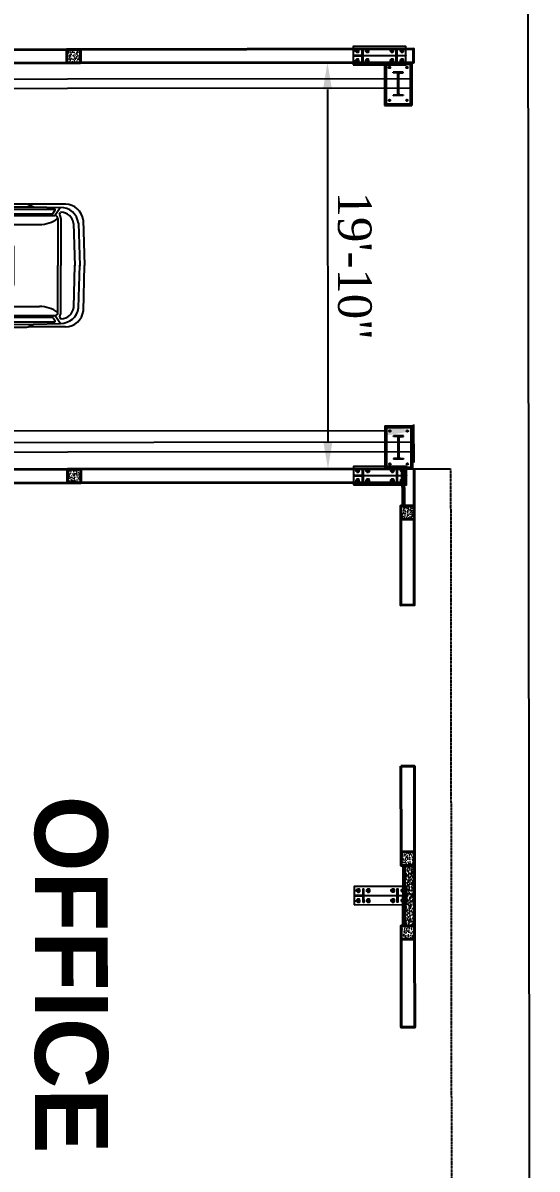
# Model space of a CAD drawing. Header units: feet. Extents: x -99009 to 3252343, y -11094690 to 9035152.
# Drawn here: x 2523120 to 2530777, y -1904256 to -1887199 of the extents above; entities that cross this region are included whole.
import ezdxf

# ---------------------------------------------------------------- set-up
doc = ezdxf.new("R2010")
doc.units = ezdxf.units.FT
doc.header["$PDSIZE"] = -1
for name, pattern in [('Amconstr', [9999, 9999, 0]), ('CENTER', [2, 1.25, -0.25, 0.25, -0.25]), ('HIDDEN', [0.375, 0.25, -0.125])]:
    doc.linetypes.add(name, pattern=pattern)
for name, color, linetype in [('1', 1, 'Continuous'), ('HATCH', 252, 'Continuous'), ('WALL DIMENSIONS', 40, 'Continuous')]:
    doc.layers.add(name, color=color, linetype=linetype)
for name, color, linetype, lineweight in [('AM_CL', 1, 'Amconstr', 25), ('ELEVATION', 2, 'Continuous', 25), ('RCC', 3, 'Continuous', 40), ('ROAD', 134, 'Continuous', 0), ('WALL', 10, 'Continuous', 40)]:
    doc.layers.add(name, color=color, linetype=linetype, lineweight=lineweight)
doc.styles.add('MM', font='dutch.ttf')
doc.styles.get("Standard").update_dxf_attribs({"font": 'GOTHICB.TTF'})
doc.dimstyles.new('MANI (feet)', dxfattribs={"dimtxt": 2.5, "dimasz": 2, "dimexe": 0.477, "dimexo": 0.477, "dimgap": 0.5222, "dimtad": 1, "dimdec": 0, "dimlfac": 0.03937, "dimzin": 4, "dimdsep": 46, "dimlunit": 3, "dimtxsty": 'MM', "dimcen": 0, "dimclrd": 1, "dimclre": 1, "dimclrt": 50, "dimadec": 5, "dimazin": 2, "dimtfac": 1, "dimtdec": 0, "dimtmove": 0, "dimatfit": 3, "dimfxl": 1, "dimtolj": 1, "dimtzin": 0, "dimlwd": -1, "dimlwe": -1, "dimarcsym": 0})

# ---------------------------------------------------------------- blocks, each defined once
blk = doc.blocks.new('RCC COLUMN')
at = {"layer": 'ROAD'}
h = blk.add_hatch(dxfattribs=at)
h.set_pattern_fill('AR-CONC', color=252, scale=10)
h.set_pattern_definition([(50, (-23146.816, 205572.735), (71.726018, -6.275213), [7.5, -82.5]), (355, (-23146.82, 205572.735), (-13.875133, 75.219213), [6, -66]), (100.451444, (-23140.84, 205572.21), (57.850885, 68.944), [6.37402, -70.11421]), (46.1842, (-23146.82, 205592.735), (106.724133, -16.551928), [11.25, -123.75]), (96.635635, (-23137.92, 205591.36), (93.466195, 97.41186), [9.561034, -105.171376]), (351.184164, (-23146.82, 205592.73), (93.466195, 97.41186), [9, -99]), (21, (-23136.816, 205587.735), (59.690705, -40.261889), [7.5, -82.5]), (326, (-23136.82, 205587.735), (24.331533, 72.515005), [6, -66]), (71.451445, (-23131.84, 205584.38), (84.022238, 32.253115), [6.37402, -70.11421]), (37.5, (-23146.816, 205572.735), (1.2159855, 33.2893854), [0, -65.2, 0, -67, 0, -66.25]), (7.5, (-23146.816, 205572.735), (26.306954, 39.441171), [0, -38.2, 0, -63.7, 0, -25.25]), (327.5, (-23169.116, 205572.735), (53.3822436, -2.2554872), [0, -25, 0, -78, 0, -103.5]), (317.5, (-23179.116, 205572.735), (58.318617, 10.010498), [0, -32.5, 0, -51.8, 0, -73.5])])
h.paths.add_polyline_path([(-100, -115), (100, -115), (100, 85), (-100, 85)])
at = {"layer": 'RCC'}
blk.add_lwpolyline([(-100, -115), (100, -115), (100, 85), (-100, 85)], close=True, dxfattribs=at)
blk = doc.blocks.new('HALF PARADI')
at = {"layer": 'HATCH'}
h = blk.add_hatch(dxfattribs=at)
h.set_pattern_fill('ANSI31', color=256, scale=100, angle=315)
h.set_pattern_definition([(90, (593294.512, -61495.616), (-12.5, 8e-16), [])])
h.paths.add_polyline_path([(0, -150), (450, -150), (450, -175), (0, -175)])
at = {"layer": 'WALL DIMENSIONS'}
h = blk.add_hatch(dxfattribs=at)
h.set_pattern_fill('AR-CONC', color=252, scale=10, angle=360)
h.set_pattern_definition([(50, (546767.92, -60295.91), (71.726018, -6.2752135), [7.5, -82.5]), (355, (546767.92, -60295.91), (-13.875133, 75.219213), [6, -66]), (100.451444, (546773.9, -60296.43), (57.850885, 68.943999), [6.374019, -70.114211]), (46.1842, (546767.92, -60275.91), (106.724133, -16.551928), [11.25, -123.75]), (96.635635, (546776.82, -60277.29), (93.466195, 97.41186), [9.561034, -105.171376]), (351.184164, (546767.92, -60275.91), (93.466195, 97.41186), [9, -99]), (21, (546777.92, -60280.91), (59.690705, -40.261889), [7.5, -82.5]), (326, (546777.92, -60280.91), (24.331533, 72.5150045), [6, -66]), (71.451445, (546782.9, -60284.266), (84.022238, 32.253115), [6.374019, -70.114211]), (37.5, (546767.923, -60295.91), (1.2159855, 33.2893854), [0, -65.2, 0, -67, 0, -66.25]), (7.5, (546767.923, -60295.91), (26.3069537, 39.4411712), [0, -38.2, 0, -63.7, 0, -25.25]), (327.5, (546745.623, -60295.91), (53.3822436, -2.2554872), [0, -25, 0, -78, 0, -103.5]), (317.5, (546735.623, -60295.91), (58.318617, 10.0104982), [0, -32.5, 0, -51.8, 0, -73.5])])
h.paths.add_polyline_path([(0, 0), (450, 0), (450, -150), (0, -150)])
at = {"layer": 'ELEVATION'}
blk.add_lwpolyline([(0, -150), (450, -150), (450, -175), (0, -175)], dxfattribs=at)
at = {"layer": 'RCC'}
blk.add_lwpolyline([(0, 0), (450, 0), (450, -150), (0, -150)], dxfattribs=at)
at = {"xscale": -1, "rotation": 180}
blk.add_blockref('RCC COLUMN', (550, -115), dxfattribs=at)
blk = doc.blocks.new('*D2600')
at = {"color": 1}
for p, q in [((2528945, -1893741), (2528944, -1893173)), ((2513464, -1893759), (2513463, -1893191)), ((2528545, -1893269), (2513864, -1893286))]:
    blk.add_line(p, q, dxfattribs=at)
for points in [[(2513863, -1893219), (2513864, -1893352), (2513464, -1893286)], [(2528545, -1893336), (2528544, -1893202), (2528945, -1893269)]]:
    blk.add_solid(points, dxfattribs=at)
at = {"layer": 'Defpoints', "color": 0}
for p in [(2513464, -1893286), (2513464, -1893854), (2528945, -1893837)]:
    blk.add_point(p, dxfattribs=at)
at = {"color": 50, "insert": (2521204, -1892876), "char_height": 500, "attachment_point": 5, "rotation": 0.0651, "style": 'MM'}
blk.add_mtext('\\A1;50\'-9"', dxfattribs=at)
blk = doc.blocks.new('*D2601')
at = {"color": 1}
for p, q in [((2528769, -1887787), (2527560, -1887788)), ((2527656, -1888188), (2527662, -1893438)), ((2528850, -1893837), (2527567, -1893838))]:
    blk.add_line(p, q, dxfattribs=at)
for points in [[(2527723, -1888188), (2527589, -1888188), (2527656, -1887788)], [(2527595, -1893438), (2527729, -1893438), (2527663, -1893838)]]:
    blk.add_solid(points, dxfattribs=at)
at = {"layer": 'Defpoints', "color": 0}
for p in [(2528864, -1887787), (2527663, -1893838), (2528945, -1893837)]:
    blk.add_point(p, dxfattribs=at)
at = {"color": 50, "insert": (2528060, -1890813), "char_height": 500, "attachment_point": 5, "rotation": 270.0651, "style": 'MM'}
blk.add_mtext('\\A1;19\'-10"', dxfattribs=at)
blk = doc.blocks.new('truck')
for p, q in [((102254, -49503), (97007, -49503)), ((97007, -49503), (97007, -51427)), ((97051, -49547), (97051, -51383)), ((102210, -49547), (97051, -49547)), ((102210, -49547), (102210, -51383)), ((102254, -49503), (102254, -49761)), ((102376, -49593), (102376, -49761)), ((102420, -49549), (103233, -49546)), ((102420, -49587), (103333, -49593)), ((102859, -49626), (103647, -49626)), ((103233, -49546), (103250, -49553)), ((103809, -49553), (103250, -49553)), ((103250, -49553), (103333, -49593)), ((103333, -49593), (103733, -49601)), ((103652, -49722), (103733, -49601)), ((102376, -49761), (102254, -49761)), ((102254, -49761), (102254, -51169)), ((102376, -49722), (103652, -49722)), ((102376, -49761), (102376, -50465)), ((102833, -49670), (102833, -49652)), ((102859, -49696), (103603, -49696)), ((103624, -49684), (103655, -49639)), ((103695, -49766), (103695, -50465)), ((103719, -49700), (103736, -49675)), ((103739, -49766), (103739, -50465)), ((104074, -49788), (104094, -50465)), ((102376, -49855), (103421, -49855)), ((103931, -49841), (103950, -50472)), ((104001, -49835), (104020, -50470)), ((102696, -50119), (102974, -50119)), ((102637, -50178), (102637, -50752)), ((103033, -50178), (103033, -50752)), ((102376, -51169), (102376, -50465)), ((103695, -51164), (103695, -50465)), ((103739, -51164), (103739, -50465)), ((103931, -51089), (103950, -50458)), ((104001, -51094), (104020, -50460)), ((104074, -51142), (104094, -50465)), ((102696, -50811), (102974, -50811)), ((102376, -51169), (102254, -51169)), ((102254, -51169), (102254, -51427)), ((102376, -51074), (103421, -51074)), ((102376, -51337), (102376, -51169)), ((102376, -51208), (103652, -51208)), ((102420, -51343), (103333, -51337)), ((102833, -51260), (102833, -51278)), ((102859, -51234), (103603, -51234)), ((102859, -51304), (103647, -51304)), ((103250, -51376), (103333, -51337)), ((103333, -51337), (103733, -51329)), ((103624, -51246), (103655, -51290)), ((103652, -51208), (103733, -51329)), ((103719, -51229), (103736, -51255)), ((102254, -51427), (97007, -51427)), ((102210, -51383), (97051, -51383)), ((102420, -51380), (103233, -51384)), ((103233, -51384), (103250, -51376)), ((103809, -51376), (103250, -51376))]:
    blk.add_line(p, q)
for centre, radius, start, end in [((102420, -49593), 43.7, 90.221, 180), ((102420, -49631), 43.7, 89.6573, 180), ((102859, -49652), 26.2, 90, 180), ((103647, -49635), 8.74, 325.8642, 90), ((103736, -49868), 267, 7.1101, 90.471), ((103809, -49821), 267, 7.1101, 90), ((102859, -49670), 26.2, 180, 270), ((103420, -49387), 468, 270.1692, 306.0617), ((103603, -49670), 26.2, 270, 325.8642), ((103652, -49766), 43.7, 0, 90), ((103726, -49705), 8.74, 145.8642, 218.9833), ((103652, -49766), 87.4, 0, 38.9833), ((103743, -49680), 8.74, 87.6503, 145.8642), ((103736, -49868), 197, 8.0464, 87.6503), ((102696, -50178), 59.4, 90, 180), ((102974, -50178), 59.4, 0, 90), ((102696, -50752), 59.4, 180, 270), ((102974, -50752), 59.4, 270, 0), ((103420, -51543), 468, 53.9383, 89.8308), ((103652, -51164), 43.7, 270, 0), ((103652, -51164), 87.4, 321.0167, 0), ((103736, -51061), 267, 269.529, 352.8899), ((103736, -51061), 197, 272.3497, 351.9536), ((103809, -51109), 267, 270, 352.8899), ((102420, -51299), 43.7, 180, 270.3427), ((102420, -51337), 43.7, 180, 269.779), ((102859, -51260), 26.2, 90, 180), ((102859, -51278), 26.2, 180, 270), ((103603, -51260), 26.2, 34.1358, 90), ((103647, -51295), 8.74, 270, 34.1358), ((103726, -51225), 8.74, 141.0167, 214.1358), ((103743, -51250), 8.74, 214.1358, 272.3497)]:
    blk.add_arc(centre, radius, start, end)
blk = doc.blocks.new('colum crane')
at = {"layer": 'AM_CL', "color": 6, "linetype": 'ByBlock'}
for p, q in [((1559371, -1064867), (1559371, -1064457)), ((1559371, -1064457), (1560011, -1064457)), ((1559396, -1064482), (1559371, -1064457)), ((1559396, -1064842), (1559396, -1064482)), ((1559396, -1064482), (1559986, -1064482)), ((1559986, -1064482), (1560011, -1064457)), ((1559986, -1064842), (1559986, -1064482)), ((1560011, -1064867), (1560011, -1064457)), ((1559526, -1064587), (1559516, -1064587)), ((1559516, -1064587), (1559516, -1064737)), ((1559526, -1064639), (1559526, -1064587)), ((1559526, -1064684), (1559526, -1064737)), ((1559841, -1064654), (1559541, -1064654)), ((1559841, -1064669), (1559541, -1064669)), ((1559856, -1064587), (1559866, -1064587)), ((1559856, -1064639), (1559856, -1064587)), ((1559856, -1064684), (1559856, -1064737)), ((1559866, -1064587), (1559866, -1064737)), ((1559371, -1064867), (1559396, -1064842)), ((1559371, -1064867), (1560011, -1064867)), ((1559396, -1064842), (1559986, -1064842)), ((1559526, -1064737), (1559516, -1064737)), ((1559856, -1064737), (1559866, -1064737)), ((1559986, -1064842), (1560011, -1064867))]:
    blk.add_line(p, q, dxfattribs=at)
at = {"layer": 'AM_CL', "color": 6, "linetype": 'CENTER', "ltscale": 0.25}
for p, q in [((1559455, -1064532), (1559437, -1064532)), ((1559446, -1064523), (1559446, -1064541)), ((1559945, -1064532), (1559927, -1064532)), ((1559936, -1064523), (1559936, -1064541)), ((1559455, -1064792), (1559437, -1064792)), ((1559446, -1064783), (1559446, -1064801)), ((1559945, -1064792), (1559927, -1064792)), ((1559936, -1064783), (1559936, -1064801))]:
    blk.add_line(p, q, dxfattribs=at)
at = {"layer": 'AM_CL', "color": 6, "linetype": 'ByBlock'}
for centre in [(1559446, -1064532), (1559936, -1064532), (1559446, -1064792), (1559936, -1064792)]:
    blk.add_circle(centre, 12, dxfattribs=at)
for centre, start, end in [((1559541, -1064639), 180, 270), ((1559541, -1064684), 90, 180), ((1559841, -1064639), 270, 360), ((1559841, -1064684), 0, 90)]:
    blk.add_arc(centre, 15, start, end, dxfattribs=at)
blk = doc.blocks.new('m30ab')
at = {"color": 7}
for p, q in [((-111, 75), (-39, 75)), ((-100, 101), (-49, 50)), ((-49, 101), (-100, 50)), ((-75, 111), (-75, 39)), ((39, 75), (111, 75)), ((50, 101), (101, 50)), ((101, 101), (50, 50)), ((75, 111), (75, 39)), ((-111, -75), (-39, -75)), ((-100, -49), (-49, -100)), ((-49, -49), (-100, -100)), ((-75, -39), (-75, -111)), ((39, -75), (111, -75)), ((50, -49), (101, -100)), ((101, -49), (50, -100)), ((75, -39), (75, -111))]:
    blk.add_line(p, q, dxfattribs=at)
for centre in [(-75, 75), (75, 75), (-75, -75), (75, -75)]:
    blk.add_circle(centre, 18, dxfattribs=at)
blk = doc.blocks.new('FD830J')
at = {"color": 1}
blk.add_lwpolyline([(928669, 407579), (927883, 407579), (927883, 407309), (928669, 407309)], close=True, dxfattribs=at)
at = {"color": 3}
blk.add_lwpolyline([(928534, 407544), (928534, 407344), (928526, 407344), (928526, 407441), (928026, 407441), (928026, 407344), (928018, 407344), (928018, 407544), (928026, 407544), (928026, 407446), (928526, 407446), (928526, 407544)], close=True, dxfattribs=at)
at = {"color": 4}
for points in [[(928018, 407446), (928018, 407441), (927883, 407441), (927883, 407446)], [(928534, 407446), (928534, 407441), (928669, 407441), (928669, 407446)]]:
    blk.add_lwpolyline(points, close=True, dxfattribs=at)
at = {"color": 1, "xscale": -1, "rotation": 179.9999999999999}
blk.add_blockref('m30ab', (928018, 407444), dxfattribs=at)
at = {"color": 1, "rotation": 180}
blk.add_blockref('m30ab', (928535, 407444), dxfattribs=at)

msp = doc.modelspace()

# ---------------------------------------------------------------- linework, layer by layer
msp.add_lwpolyline([(2399418.96967, -1877847.67055), (2530627.71938, -1877471.10847), (2530777.44027, -2009341.13689), (2399568.69056, -2009717.69897)], close=True)
at = {"color": 3}
for points in [[(2528904.57131, -1888030.10754), (2513538.58121, -1888047.55358), (2513538.73409, -1888182.19887), (2528904.72418, -1888164.75283)], [(2528910.71401, -1893440.42804), (2513544.72391, -1893457.87408), (2513544.87679, -1893592.51937), (2528910.86688, -1893575.07333)]]:
    msp.add_lwpolyline(points, close=True, dxfattribs=at)
at = {"layer": '1'}
msp.add_arc((2520410.24778, -1978395.99612), 100000, 84.1346387202, 194.3871675539, dxfattribs=at)
at = {"layer": 'ELEVATION', "linetype": 'HIDDEN'}
msp.add_lwpolyline([(2529489.72448, -1893835.93596), (2529504.82485, -1907135.92729), (2520325.31233, -1907146.34951), (2520330.81886, -1911996.34638), (2529565.81291, -1911985.86127), (2529702.62054, -2004963.77257)], dxfattribs=at)
at = {"layer": 'ELEVATION'}
msp.add_lwpolyline([(2528945.83084, -1894386.54968), (2528770.83095, -1894386.74836), (2528770.20651, -1893836.75288), (2529489.72448, -1893835.93596)], dxfattribs=at)
at = {"layer": 'RCC'}
for points in [[(2528795.83094, -1894386.71998), (2528795.20649, -1893836.7245)], [(2528945.2064, -1893836.55419), (2528945.83084, -1894386.54968)]]:
    msp.add_lwpolyline(points, dxfattribs=at)
at = {"layer": 'WALL', "color": 1}
for points in [[(2518257.60835, -1887798.68464), (2518257.38128, -1887598.68477), (2523776.02048, -1887592.41909), (2523776.24755, -1887792.41896)], [(2523976.24742, -1887792.19189), (2523976.02035, -1887592.19201), (2528938.11036, -1887586.55822), (2528938.33743, -1887786.55809)], [(2513464.21637, -1893854.1308), (2513464.44345, -1894054.13067), (2523783.34359, -1894042.41493), (2523783.11652, -1893842.41506)], [(2523983.34346, -1894042.18786), (2523983.11639, -1893842.18799), (2528770.20651, -1893836.75288), (2528770.43358, -1894036.75275)]]:
    msp.add_lwpolyline(points, close=True, dxfattribs=at)
at = {"layer": 'WALL'}
for points in [[(2528746.05804, -1894586.77662), (2528747.50564, -1895861.77996), (2528947.50551, -1895861.55289), (2528946.05792, -1894586.54955)], [(2528750.23052, -1898261.77841), (2528751.67812, -1899536.78175), (2528951.67799, -1899536.55468), (2528950.23039, -1898261.55134)], [(2528753.15408, -1900836.77259), (2528754.64142, -1902146.77591), (2528954.64129, -1902146.54884), (2528953.15395, -1900836.54552)]]:
    msp.add_lwpolyline(points, close=True, dxfattribs=at)

# ---------------------------------------------------------------- block references
for name, p, rotation in [('RCC COLUMN', (2523861.13396, -1887692.32252), 90.06505171407352), ('FD830J', (3456243.31192, -1479188.91686), 180.0650517140735), ('RCC COLUMN', (2523868.23, -1893942.31849), 90.06505171407352), ('FD830J', (3456250.40796, -1485438.91284), 180.0650517140735), ('FD830J', (3456257.504, -1491688.90881), 180.0650517140735)]:
    msp.add_blockref(name, p, dxfattribs=dict(rotation=rotation))
at = {"color": 3}
for name, p, rotation in [('colum crane', (3591599.44655, -327207.94834), 270.0650517140735), ('truck', (2419888.30869, -1840461.79525), 0.06505171407317947), ('colum crane', (3591605.58925, -332618.26884), 270.0650517140735)]:
    msp.add_blockref(name, p, dxfattribs=dict(at, rotation=rotation))
at = {"xscale": -1, "rotation": 90.06505171407346}
msp.add_blockref('RCC COLUMN', (2528830.94445, -1894486.68018), dxfattribs=at)
at = {"layer": 'RCC', "xscale": -1, "rotation": 270.0650517140735}
msp.add_blockref('HALF PARADI', (2528952.41597, -1900186.5501), dxfattribs=at)
at = {"layer": 'RCC', "rotation": 270.0650517140735}
msp.add_blockref('HALF PARADI', (2528952.41597, -1900186.5501), dxfattribs=at)

# ---------------------------------------------------------------- texts
at = {"insert": (2524382.07364, -1898699.52425), "char_height": 1085.439864, "width": 5197.4139339, "attachment_point": 1, "rotation": 270.065051714}
msp.add_mtext('{OFFICE \\PSTORE}', dxfattribs=at)

# ---------------------------------------------------------------- dimensions: what is measured, and where the dimension line sits
at = {"color": 3}
for base, p1, p2, angle, picture, middle in [((2527662.52145, -1893838.01051), (2528864.22056, -1887786.64224), (2528945.2064, -1893836.55419), 270.065051714, '*D2601', (2528060.40171, -1890812.55682)), ((2513463.57145, -1893286.10399), (2528945.2064, -1893836.55419), (2513464.21637, -1893854.1308), 0.065051714, '*D2600', (2521203.61083, -1892876.00095))]:
    dim = msp.add_linear_dim(base=base, p1=p1, p2=p2, angle=angle, dimstyle='MANI (feet)', override={"dimscale": 200, "dimarcsym": 1}, dxfattribs=at)
    dim.commit()
    dim.dimension.update_dxf_attribs({"geometry": picture, "text_midpoint": middle})

doc.saveas('drawing.dxf')
